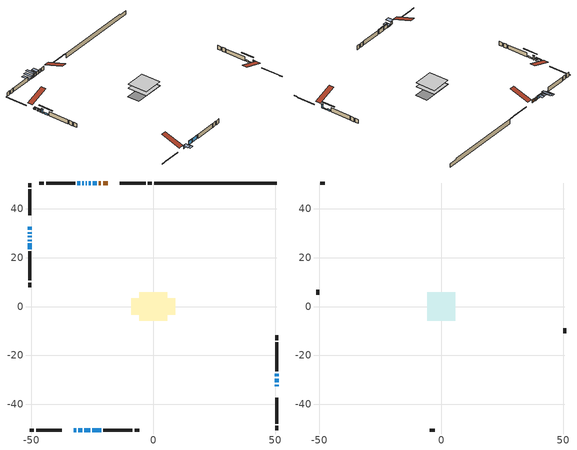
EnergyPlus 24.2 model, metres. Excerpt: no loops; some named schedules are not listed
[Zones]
conditioned space
 floor outside (Floor1 construction): -0.58,-0.58 -0.58,0.58 0.58,0.58 0.58,-0.58 z0.61
 floor adiabatic (AdiabaticFloorConstruction): -5.83,-5.83 -5.83,5.83 5.83,5.83 5.83,-5.83 z0.61
 floor foundation (Slab1 construction): -9.09,-3.48 -9.09,3.48 9.09,3.48 9.09,-3.48 z-2.06
 wall outside (RimJoist1 construction): -0.59,50.63 -2.23,50.63 / -50.63,-50.63 -48.99,-50.63 / -50.63,50.63 -50.63,48.99 / 50.63,-50.63 50.63,-48.99 z0.61:0.91
 wall outside (RimJoist2 construction): -3.16,50.63 -13.75,50.63 / -48.06,-50.63 -37.47,-50.63 / -50.63,48.06 -50.63,37.47 / 50.63,-48.06 50.63,-37.47 z0.61:0.91
 wall outside (AdiabaticWallConstruction 1): -18.6,50.63 -20.52,50.63 / -21.45,50.63 -22.27,50.63 z0.61:2.64
 wall outside (AdiabaticWallConstruction): -32.62,-50.63 -31.65,-50.63 z0.61:2.21; -23.2,50.63 -24.72,50.63 / -25.65,50.63 -26.41,50.63 z0.61:2.42; 50.63,-32.62 50.63,-32.03 / -50.63,27.39 -50.63,26.81 / -28.2,-50.63 -25.88,-50.63 / -24.96,-50.63 -21.35,-50.63 z0.61:2.92; 50.63,-31.1 50.63,-29.6 / -50.63,30.47 -50.63,29.86 / -50.63,28.93 -50.63,28.32 z0.61:0.92; -50.63,32.62 -50.63,31.4 z0.61:1.17; 50.63,-28.68 50.63,-27.48 / -50.63,25.88 -50.63,23.49 z0.61:1.5; -30.73,-50.63 -29.12,-50.63 / -29.98,50.63 -31.11,50.63 z0.61:0.86; -27.34,50.63 -27.59,50.63 z0.61:2.59; -28.52,50.63 -29.06,50.63 z0.61:1.47
 wall outside (Wall1 construction): -32.03,50.63 -43.89,50.63 / -20.42,-50.63 -8.56,-50.63 / -50.63,22.56 -50.63,10.7 / 50.63,-26.55 50.63,-14.69 z0.61:3.05
 wall outside (Wall2 construction): -44.82,50.63 -46.75,50.63 / -7.63,-50.63 -5.7,-50.63 / -50.63,9.77 -50.63,7.84 / 50.63,-13.76 50.63,-11.83 z0.61:3.05
 wall foundation (FoundationWall1 construction): 0.34,50.63,-2.06 0.34,50.63,0.61 45.6,50.63,0.61 45.6,50.63,-0.02 50.63,50.63,-0.02 50.63,50.63,-2.06
 window (WindowConstruction 10): -32.62,-50.63 -31.65,-50.63 z0.61:2.21
 window (WindowConstruction 2): -23.2,50.63 -24.72,50.63 z0.61:2.41
 window (WindowConstruction 3): -25.65,50.63 -26.41,50.63 z0.61:2.41
 window (WindowConstruction 4): 50.63,-32.62 50.63,-32.03 z0.61:2.92
 window (WindowConstruction 5): 50.63,-31.1 50.63,-29.6 z0.61:0.91
 window (WindowConstruction 6): -50.63,32.62 -50.63,31.4 z0.61:1.17
 window (WindowConstruction 7): -50.63,30.47 -50.63,29.86 z0.61:0.91
 window (WindowConstruction 8): -50.63,28.93 -50.63,28.32 z0.61:0.91
 window (WindowConstruction 9): -50.63,27.39 -50.63,26.81 z0.61:2.92
 window (WindowConstruction 15): 50.63,-28.67 50.63,-27.48 z0.61:1.5
 window (WindowConstruction 16): -50.63,25.88 -50.63,23.49 z0.61:1.5
 window (WindowConstruction 11): -30.73,-50.63 -29.12,-50.63 z0.61:0.86
 window (WindowConstruction 12): -27.34,50.63 -27.59,50.63 z0.61:2.59
 window (WindowConstruction 13): -28.52,50.63 -29.06,50.63 z0.61:1.47
 window (WindowConstruction 14): -29.98,50.63 -31.11,50.63 z0.61:0.86
 window (WindowConstruction): -28.2,-50.63 -25.88,-50.63 z0.61:2.92
 window (WindowConstruction 1): -24.96,-50.63 -21.35,-50.63 z0.61:2.92
 door (Door): -18.6,50.63 -20.52,50.63 z0.61:2.64
 door (Door 1): -21.45,50.63 -22.27,50.63 z0.61:2.64
 ceiling adiabatic (AdiabaticFloorConstruction): 5.83,-5.83 5.83,5.83 -5.83,5.83 -5.83,-5.83 z0.61
attic - vented
 floor to conditioned space (Floor2 construction Reversed): -5.83,-5.83 -5.83,5.83 5.83,5.83 5.83,-5.83 z3.05
 wall outside (Wall3 construction): -47.68,50.63 -49.7,50.63 / -4.77,-50.63 -2.75,-50.63 / -50.63,6.91 -50.63,4.89 / 50.63,-10.9 50.63,-8.88 z0.61:3.05
 roof outside (Roof1 construction): -17.68,50.63,3.05 -17.68,39.28,6.83 -14.68,39.28,6.83 -14.68,50.63,3.05; -33.55,-50.63,3.05 -33.55,-39.28,6.83 -36.54,-39.28,6.83 -36.54,-50.63,3.05; -50.63,33.55,3.05 -39.28,33.55,6.83 -39.28,36.54,6.83 -50.63,36.54,3.05; 50.63,-33.55,3.05 39.28,-33.55,6.83 39.28,-36.54,6.83 50.63,-36.54,3.05
shading: -31.04,-50.63 -33.23,-50.63 -33.23,-53.68 -31.04,-53.68 z2.82; -24.9,50.63 -23.02,50.63 -23.02,53.68 -24.9,53.68 z2.59; -26.59,50.63 -25.47,50.63 -25.47,53.68 -26.59,53.68 z2.59; 50.63,-31.85 50.63,-32.8 51.04,-32.8 51.04,-31.85 z3.1; 50.63,-29.42 50.63,-31.28 51.04,-31.28 51.04,-29.42 z1.09; -50.63,31.22 -50.63,32.8 -51.04,32.8 -51.04,31.22 z1.35; -50.63,28.34 -50.63,31.99 -51.04,31.99 -51.04,28.34 z2.44; -50.63,27.41 -50.63,29.84 -51.04,29.84 -51.04,27.41 z1.83; -50.63,26.63 -50.63,27.57 -51.04,27.57 -51.04,26.63 z3.1; 50.63,-24.28 50.63,-31.87 51.04,-31.87 51.04,-24.28 z4.7; -50.63,20.29 -50.63,29.08 -51.04,29.08 -51.04,20.29 z4.7; -28.83,-50.63 -31.02,-50.63 -31.02,-53.68 -28.83,-53.68 z1.16; -28.08,50.63 -26.85,50.63 -26.85,55.2 -28.08,55.2 z3.08; -29.55,50.63 -28.03,50.63 -28.03,55.2 -29.55,55.2 z1.96; -31.28,50.63 -29.81,50.63 -29.81,55.2 -31.28,55.2 z1.04; -25.71,-50.63 -28.38,-50.63 -28.38,-51.04 -25.71,-51.04 z3.1; -21.17,-50.63 -25.14,-50.63 -25.14,-51.04 -21.17,-51.04 z3.1
[Building]
Building 1: Terrain=Suburbs
[Site:Location]
Calgary Intl AP_AB: Latitude {deg}=51.11; Longitude {deg}=-114.02; Time Zone {hr}=-7; Elevation {m}=1084; Keep Site Location Information=Yes
[Site:GroundTemperature:Shallow]
0.326196, -1.55603, -1.70677, -0.813554, 2.7722, 6.34125, 9.43543, 11.3955, 11.562, 9.96783, 6.95256, 3.49299
[Site:WaterMainsTemperature]
Calculation Method=Schedule; Temperature Schedule=mains temperature schedule
[Material] Roughness=Rough; Thermal Absorptance=0.9
Name | Thickness {m} | Conductivity {W/m-K} | Density {kg/m3} | Specific Heat {J/kg-K} | Solar Absorptance | Visible Absorptance
asphalt or fiberglass shingles | 0.00635 | 0.162714 | 1121.4 | 1465.45 | 0.4 | 0.4
ceiling loosefill ins | 0.169333 | 0.0480833 | 16.02 | 1046.75 | 0.7 | 0.7
ceiling stud and cavity | 0.1397 | 0.150259 | 65.682 | 1177.47 | 0.7 | 0.7
concrete 4.0 in. | 0.1016 | 1.803125 | 2242.8 | 837.4 | 0.7 | 0.7
concrete 8.0 in. | 0.2032 | 1.803125 | 2242.8 | 837.4 | 0.7 | 0.7
door material | 0.04445 | 0.0639163 | 512.64 | 1214.23 | 0.7 | 0.7
door material 1 | 0.04445 | 0.053851 | 512.64 | 1214.23 | 0.7 | 0.7
exterior vertical ins | 0.0483764 | 0.029427 | 32.04 | 1214.23 | 0.7 | 0.7
floor covering | 0.0127 | 0.0433444 | 54.468 | 1339.84 | 0.6 | 0.6
floor rigid ins | 0.103632 | 0.029427 | 32.04 | 1214.23 | 0.7 | 0.7
floor rigid ins 1; wall rigid ins 1 | 0.512978 | 0.029427 | 32.04 | 1214.23 | 0.7 | 0.7
floor stud and cavity | 0.1397 | 0.0830588 | 92.3553 | 1139.71 | 0.7 | 0.7
floor stud and cavity 1 | 0.1397 | 1.75129 | 37.0049 | 1207.88 | 0.7 | 0.7
furniture material conditioned space 1 | 0.1524 | 0.115458 | 640.8 | 1214.23 | 0.6 | 0.6
gypsum board | 0.0127 | 0.160291 | 801 | 837.4 | 0.6 | 0.6
gypsum board 1 | 0.0127 | 0.160291 | 801 | 837.4 | 0.7 | 0.7
osb sheathing 0.5 in. | 0.0127 | 0.115458 | 512.64 | 1214.23 | 0.7 | 0.7
osb sheathing 0.75 in. | 0.01905 | 0.115458 | 512.64 | 1214.23 | 0.7 | 0.7
osb sheathing 2.0 in. | 0.0508 | 0.115458 | 512.64 | 1214.23 | 0.7 | 0.7
rim joist rigid ins; wall rigid ins | 0.051816 | 0.029427 | 32.04 | 1214.23 | 0.7 | 0.7
rim joist stud and cavity | 0.0508 | 0.0548918 | 125.044 | 1163.47 | 0.6 | 0.6
rim joist stud and cavity 1 | 0.0508 | 0.0514646 | 125.044 | 1163.47 | 0.6 | 0.6
wall stud and cavity | 0.1397 | 0.236836 | 139.0536 | 1170.24 | 0.7 | 0.7
wall stud and cavity 1 | 0.1397 | 0.238258 | 139.0536 | 1170.24 | 0.7 | 0.7
wall stud and cavity 2 | 0.0889 | 6.1454 | 50.32683 | 1063.81 | 0.6 | 0.6
wall stud and cavity 3 | 0.0889 | 0.380278 | 52.3479 | 1209.89 | 0.7 | 0.7
wall stud and cavity 4 | 0.0889 | 0.391764 | 83.0341 | 1211.67 | 0.7 | 0.7
wood siding | 0.0254 | 0.102417 | 544.68 | 1172.36 | 0.4 | 0.4
wood siding 1 | 0.00254 | 0.102417 | 544.68 | 1172.36 | 0.4 | 0.4
wood siding 2; wood siding 3; wood siding 4 | 0.0254 | 0.102417 | 544.68 | 1172.36 | 0.7 | 0.7
[WindowMaterial:SimpleGlazingSystem]
Name | U-Factor {W/m2-K} | Solar Heat Gain Coefficient
WindowMaterial | 1.65741 | 0.6
WindowMaterial 1 | 1.669332 | 0.59
WindowMaterial 10 | 2.72544 | 0.5
WindowMaterial 11 | 2.00206 | 0.43
WindowMaterial 12 | 1.85216 | 0.5
WindowMaterial 13 | 2.01796 | 0.41
WindowMaterial 14 | 2.77825 | 0.54
WindowMaterial 2 | 2.77597 | 0.65
WindowMaterial 3 | 2.78222 | 0.58
WindowMaterial 4 | 1.93506 | 0.46
WindowMaterial 5 | 2.736796 | 0.54
WindowMaterial 6 | 2.76689 | 0.48
WindowMaterial 7 | 2.790737 | 0.26
WindowMaterial 8 | 2.77825 | 0.55
WindowMaterial 9 | 2.76008 | 0.61
[Construction]
AdiabaticFloorConstruction: floor stud and cavity 1, floor rigid ins 1, osb sheathing 0.75 in., floor covering
AdiabaticWallConstruction: wood siding 3, wall rigid ins 1, wall stud and cavity 3, gypsum board
AdiabaticWallConstruction 1: wood siding 4, wall rigid ins 1, wall stud and cavity 3, gypsum board
Door: door material
Door 1: door material 1
Floor1 construction: floor stud and cavity, floor rigid ins, osb sheathing 0.75 in., floor covering
Floor2 construction Reversed: gypsum board, ceiling stud and cavity, ceiling loosefill ins
FoundationWall1 construction: concrete 8.0 in., gypsum board 1
furniture construction conditioned space 1: furniture material conditioned space 1
PartitionWallConstruction: gypsum board, wall stud and cavity 4, gypsum board
RimJoist1 construction: wood siding 2, rim joist rigid ins, osb sheathing 2.0 in., rim joist stud and cavity
RimJoist2 construction: wood siding 2, rim joist rigid ins, osb sheathing 2.0 in., rim joist stud and cavity 1
Roof1 construction: asphalt or fiberglass shingles
Slab1 construction: concrete 4.0 in.
Wall1 construction: wood siding, wall rigid ins, osb sheathing 0.5 in., wall stud and cavity, gypsum board
Wall2 construction: wood siding, wall rigid ins, osb sheathing 0.5 in., wall stud and cavity 1, gypsum board
Wall3 construction: wood siding 1, wall stud and cavity 2
WindowConstruction: WindowMaterial
WindowConstruction 1: WindowMaterial 1
WindowConstruction 10: WindowMaterial 9
WindowConstruction 11: WindowMaterial 10
WindowConstruction 12: WindowMaterial 11
WindowConstruction 13: WindowMaterial 12
WindowConstruction 14: WindowMaterial 13
WindowConstruction 15; WindowConstruction 16: WindowMaterial 14
WindowConstruction 2: WindowMaterial 2
WindowConstruction 3: WindowMaterial 3
WindowConstruction 4: WindowMaterial 4
WindowConstruction 5: WindowMaterial 5
WindowConstruction 6: WindowMaterial 6
WindowConstruction 7; WindowConstruction 8: WindowMaterial 7
WindowConstruction 9: WindowMaterial 8
[Zone] Multiplier=1; Part of Total Floor Area=Yes
Name | Volume {m3}
attic - vented | 83.5168
conditioned space | 800.8
[Space]
Name | Zone | Volume {m3}
attic - vented 1 | attic - vented | 83.5168
conditioned space 1 | conditioned space | 800.8
[ZoneInfiltration:EffectiveLeakageArea]
infil attic - vented 1: Zone or Space=attic - vented 1; Schedule=Always On Discrete; Effective Air Leakage Area {cm2}=4660.11; Stack Coefficient=0.000432773; Wind Coefficient=1.40556e-05
[ZoneMixing]
whole house fan mix: Zone or Space=attic - vented; Schedule=Always On Continuous; Design Flow Rate Calculation Method=Flow/Zone; Design Flow Rate {m3/s}=0; Source Zone or Space=conditioned space
[SurfaceProperty:ExposedFoundationPerimeter]
Slab1: Exposed Perimeter Calculation Method=TotalExposedPerimeter; Total Exposed Perimeter {m}=50.293
[InternalMass] Zone or ZoneList=conditioned space; Space or SpaceList=conditioned space 1
Name | Construction | Surface Area {m2}
furniture mass conditioned space 1 | furniture construction conditioned space 1 | 105.552
partition wall mass | PartitionWallConstruction | 263.88
[Lights]
interior lighting: Zone or ZoneList or Space or SpaceList=conditioned space 1; Schedule=interior lighting schedule; Design Level Calculation Method=LightingLevel; Lighting Level {W}=343.2; Return Air Fraction=0; Fraction Radiant=0.6; Fraction Visible=0.2; Fraction Replaceable=1
[People]
occupants: Zone or ZoneList or Space or SpaceList=conditioned space 1; Number of People Schedule=occupants schedule; Number of People Calculation Method=People; Number of People=3; Fraction Radiant=0.314171; Sensible Heat Fraction=0.56303; Activity Level Schedule=occupants activity schedule; Carbon Dioxide Generation Rate {m3/s-W}=0; Enable ASHRAE 55 Comfort Warnings=No; Mean Radiant Temperature Calculation Type=EnclosureAveraged
[ElectricEquipment] Zone or ZoneList or Space or SpaceList=conditioned space 1; Design Level Calculation Method=EquipmentLevel
Name | Schedule | Design Level {W} | Fraction Latent | Fraction Radiant | Fraction Lost
clothes dryer | clothes dryer schedule | 140.772 | 0.015 | 0.081 | 0.85
clothes washer | clothes washer schedule | 32.1985 | 0.03 | 0.162 | 0.7
cooking range | cooking range schedule | 215.147 | 0.08 | 0.432 | 0.2
dishwasher | dishwasher schedule | 66.8632 | 0.3 | 0.18 | 0.4
fridge | fridge schedule | 72.9452 | 0 | 0.6 | 0
mech vent bath fan 0 | mech vent bath fan 0 schedule | 50.2 | 0 | 0 | 1
mech vent bath fan 1 | mech vent bath fan 1 schedule | 50.2 | 0 | 0 | 1
mech vent bath fan 2 | mech vent bath fan 2 schedule | 50.2 | 0 | 0 | 1
mech vent house fan | mech vent house fan schedule | 0 | 0 | 0 | 1
mech vent house fan cfis | mech vent house fan cfis schedule | 0 | 0 | 0 | 0
mech vent range fan 0 | mech vent range fan 0 schedule | 57 | 0 | 0 | 1
misc plug loads | misc plug loads schedule | 494.7 | 0.045 | 0.513 | 0.1
whole house fan | Always On Discrete | 0 | 0 | 0 | 1
[OtherEquipment] Zone or ZoneList or Space or SpaceList=conditioned space 1; Design Level Calculation Method=EquipmentLevel
Name | Fuel Type | Schedule | Design Level {W} | Fraction Latent | Fraction Radiant | Fraction Lost
clothes dryer 1 | Electricity | clothes dryer schedule | 0 | 0.015 | 0.081 | 0.85
cooking range 1 | Electricity | cooking range schedule | 0 | 0.08 | 0.432 | 0.2
general water use latent | None | general water use schedule | 62.594 | 1 | 0 | 0
general water use sensible | None | general water use schedule | -61.6891 | 0 | 0.6 | 0
mech vent house fan latent load | None | Always On Discrete | 0 | 1 | 0 | 0
mech vent house fan sensible load | None | Always On Discrete | 0 | 0 | 0 | 0
water heater energy adjustment1 | NaturalGas | Always On Discrete | 0.01 | 0 | 0 | 1
[ZoneInfiltration:DesignFlowRate] Zone or ZoneList or Space or SpaceList=conditioned space 1; Schedule=Always On Discrete; Design Flow Rate Calculation Method=Flow/Zone; Design Flow Rate {m3/s}=0
infil flow; natural vent flow; whole house fan flow
[Foundation:Kiva]
Foundation Kiva 1: Initial Indoor Air Temperature {C}=18; Wall Height Above Grade {m}=0.609996; Wall Depth Below Slab {m}=0.2032; Custom Block Material Name 1=exterior vertical ins; Custom Block Depth 1 {m}=2.66999; Custom Block X Position 1 {m}=0.2159; Custom Block Z Position 1 {m}=0
[Foundation:Kiva:Settings]
Soil Conductivity {W/m-K}=0.849921; Soil Density {kg/m3}=1842.3; Soil Specific Heat {J/kg-K}=418.7; Ground Solar Absorptivity=0.9; Ground Thermal Absorptivity=0.9; Ground Surface Roughness {m}=0.03; Far-Field Width {m}=40; Deep-Ground Boundary Condition=ZeroFlux; Deep-Ground Depth {m}=40; Minimum Cell Dimension {m}=0.2; Maximum Cell Growth Coefficient=3; Simulation Timestep=Timestep
[Exterior:Lights]
exterior lighting: Schedule=exterior lighting schedule; Design Level {W}=75.6
[Schedule:Constant]
Name | Hourly Value
Always On Continuous; mech vent house fan schedule; mech vent house fan cfis schedule; Always On Discrete | 1
occupants activity schedule | 117.228
fridge schedule | 0
[Schedule:Week:Daily]
interior lighting schedule Week Rule - Jan1-Jan27: interior lighting schedule day, interior lighting schedule day, interior lighting schedule day, interior lighting schedule day, interior lighting schedule day, interior lighting schedule day, interior lighting schedule day, interior lighting schedule default day, interior lighting schedule default day, interior lighting schedule default day, interior lighting schedule default day, interior lighting schedule default day
interior lighting schedule Week Rule - Jan28-Feb3: interior lighting schedule day, interior lighting schedule day, interior lighting schedule day, interior lighting schedule day, interior lighting schedule day 1, interior lighting schedule day 1, interior lighting schedule day 1, interior lighting schedule default day, interior lighting schedule default day, interior lighting schedule default day, interior lighting schedule default day, interior lighting schedule default day
interior lighting schedule Week Rule - Feb4-Feb24: interior lighting schedule day 1, interior lighting schedule day 1, interior lighting schedule day 1, interior lighting schedule day 1, interior lighting schedule day 1, interior lighting schedule day 1, interior lighting schedule day 1, interior lighting schedule default day, interior lighting schedule default day, interior lighting schedule default day, interior lighting schedule default day, interior lighting schedule default day
interior lighting schedule Week Rule - Feb25-Mar3: interior lighting schedule day 1, interior lighting schedule day 1, interior lighting schedule day 1, interior lighting schedule day 1, interior lighting schedule day 2, interior lighting schedule day 2, interior lighting schedule day 2, interior lighting schedule default day, interior lighting schedule default day, interior lighting schedule default day, interior lighting schedule default day, interior lighting schedule default day
interior lighting schedule Week Rule - Mar4-Mar31: interior lighting schedule day 2, interior lighting schedule day 2, interior lighting schedule day 2, interior lighting schedule day 2, interior lighting schedule day 2, interior lighting schedule day 2, interior lighting schedule day 2, interior lighting schedule default day, interior lighting schedule default day, interior lighting schedule default day, interior lighting schedule default day, interior lighting schedule default day
interior lighting schedule Week Rule - Apr1-Apr28: interior lighting schedule day 3, interior lighting schedule day 3, interior lighting schedule day 3, interior lighting schedule day 3, interior lighting schedule day 3, interior lighting schedule day 3, interior lighting schedule day 3, interior lighting schedule default day, interior lighting schedule default day, interior lighting schedule default day, interior lighting schedule default day, interior lighting schedule default day
interior lighting schedule Week Rule - Apr29-May5: interior lighting schedule day 3, interior lighting schedule day 3, interior lighting schedule day 4, interior lighting schedule day 4, interior lighting schedule day 4, interior lighting schedule day 4, interior lighting schedule day 4, interior lighting schedule default day, interior lighting schedule default day, interior lighting schedule default day, interior lighting schedule default day, interior lighting schedule default day
interior lighting schedule Week Rule - May6-May26: interior lighting schedule day 4, interior lighting schedule day 4, interior lighting schedule day 4, interior lighting schedule day 4, interior lighting schedule day 4, interior lighting schedule day 4, interior lighting schedule day 4, interior lighting schedule default day, interior lighting schedule default day, interior lighting schedule default day, interior lighting schedule default day, interior lighting schedule default day
interior lighting schedule Week Rule - May27-Jun2: interior lighting schedule day 4, interior lighting schedule day 4, interior lighting schedule day 4, interior lighting schedule day 4, interior lighting schedule day 4, interior lighting schedule day 5, interior lighting schedule day 5, interior lighting schedule default day, interior lighting schedule default day, interior lighting schedule default day, interior lighting schedule default day, interior lighting schedule default day
interior lighting schedule Week Rule - Jun3-Jun30: interior lighting schedule day 5, interior lighting schedule day 5, interior lighting schedule day 5, interior lighting schedule day 5, interior lighting schedule day 5, interior lighting schedule day 5, interior lighting schedule day 5, interior lighting schedule default day, interior lighting schedule default day, interior lighting schedule default day, interior lighting schedule default day, interior lighting schedule default day
interior lighting schedule Week Rule - Jul1-Jul28: interior lighting schedule day 6, interior lighting schedule day 6, interior lighting schedule day 6, interior lighting schedule day 6, interior lighting schedule day 6, interior lighting schedule day 6, interior lighting schedule day 6, interior lighting schedule default day, interior lighting schedule default day, interior lighting schedule default day, interior lighting schedule default day, interior lighting schedule default day
interior lighting schedule Week Rule - Jul29-Aug4: interior lighting schedule day 6, interior lighting schedule day 6, interior lighting schedule day 6, interior lighting schedule day 7, interior lighting schedule day 7, interior lighting schedule day 7, interior lighting schedule day 7, interior lighting schedule default day, interior lighting schedule default day, interior lighting schedule default day, interior lighting schedule default day, interior lighting schedule default day
interior lighting schedule Week Rule - Aug5-Aug25: interior lighting schedule day 7, interior lighting schedule day 7, interior lighting schedule day 7, interior lighting schedule day 7, interior lighting schedule day 7, interior lighting schedule day 7, interior lighting schedule day 7, interior lighting schedule default day, interior lighting schedule default day, interior lighting schedule default day, interior lighting schedule default day, interior lighting schedule default day
interior lighting schedule Week Rule - Aug26-Sep1: interior lighting schedule day 7, interior lighting schedule day 7, interior lighting schedule day 7, interior lighting schedule day 7, interior lighting schedule day 7, interior lighting schedule day 7, interior lighting schedule day 8, interior lighting schedule default day, interior lighting schedule default day, interior lighting schedule default day, interior lighting schedule default day, interior lighting schedule default day
interior lighting schedule Week Rule - Sep2-Sep29: interior lighting schedule day 8, interior lighting schedule day 8, interior lighting schedule day 8, interior lighting schedule day 8, interior lighting schedule day 8, interior lighting schedule day 8, interior lighting schedule day 8, interior lighting schedule default day, interior lighting schedule default day, interior lighting schedule default day, interior lighting schedule default day, interior lighting schedule default day
interior lighting schedule Week Rule - Sep30-Oct6: interior lighting schedule day 8, interior lighting schedule day 9, interior lighting schedule day 9, interior lighting schedule day 9, interior lighting schedule day 9, interior lighting schedule day 9, interior lighting schedule day 9, interior lighting schedule default day, interior lighting schedule default day, interior lighting schedule default day, interior lighting schedule default day, interior lighting schedule default day
interior lighting schedule Week Rule - Oct7-Oct27: interior lighting schedule day 9, interior lighting schedule day 9, interior lighting schedule day 9, interior lighting schedule day 9, interior lighting schedule day 9, interior lighting schedule day 9, interior lighting schedule day 9, interior lighting schedule default day, interior lighting schedule default day, interior lighting schedule default day, interior lighting schedule default day, interior lighting schedule default day
interior lighting schedule Week Rule - Oct28-Nov3: interior lighting schedule day 9, interior lighting schedule day 9, interior lighting schedule day 9, interior lighting schedule day 9, interior lighting schedule day 10, interior lighting schedule day 10, interior lighting schedule day 10, interior lighting schedule default day, interior lighting schedule default day, interior lighting schedule default day, interior lighting schedule default day, interior lighting schedule default day
interior lighting schedule Week Rule - Nov4-Nov24: interior lighting schedule day 10, interior lighting schedule day 10, interior lighting schedule day 10, interior lighting schedule day 10, interior lighting schedule day 10, interior lighting schedule day 10, interior lighting schedule day 10, interior lighting schedule default day, interior lighting schedule default day, interior lighting schedule default day, interior lighting schedule default day, interior lighting schedule default day
interior lighting schedule Week Rule - Nov25-Dec1: interior lighting schedule day 10, interior lighting schedule day 10, interior lighting schedule day 10, interior lighting schedule day 10, interior lighting schedule day 10, interior lighting schedule day 10, interior lighting schedule day 11, interior lighting schedule default day, interior lighting schedule default day, interior lighting schedule default day, interior lighting schedule default day, interior lighting schedule default day
interior lighting schedule Week Rule - Dec2-Dec31: interior lighting schedule day 11, interior lighting schedule day 11, interior lighting schedule day 11, interior lighting schedule day 11, interior lighting schedule day 11, interior lighting schedule day 11, interior lighting schedule day 11, interior lighting schedule default day, interior lighting schedule default day, interior lighting schedule default day, interior lighting schedule default day, interior lighting schedule default day
occupants schedule Week Rule - Jan1-Dec31: occupants schedule day, occupants schedule day, occupants schedule day, occupants schedule day, occupants schedule day, occupants schedule day, occupants schedule day, occupants schedule default day, occupants schedule default day, occupants schedule default day, occupants schedule default day, occupants schedule default day
clothes dryer schedule Week Rule - Jan1-Dec31: clothes dryer schedule day, clothes dryer schedule day, clothes dryer schedule day, clothes dryer schedule day, clothes dryer schedule day, clothes dryer schedule day, clothes dryer schedule day, clothes dryer schedule default day, clothes dryer schedule default day, clothes dryer schedule default day, clothes dryer schedule default day, clothes dryer schedule default day
clothes washer schedule Week Rule - Jan1-Dec31: clothes washer schedule day, clothes washer schedule day, clothes washer schedule day, clothes washer schedule day, clothes washer schedule day, clothes washer schedule day, clothes washer schedule day, clothes washer schedule default day, clothes washer schedule default day, clothes washer schedule default day, clothes washer schedule default day, clothes washer schedule default day
cooking range schedule Week Rule - Jan1-Dec31: cooking range schedule day, cooking range schedule day, cooking range schedule day, cooking range schedule day, cooking range schedule day, cooking range schedule day, cooking range schedule day, cooking range schedule default day, cooking range schedule default day, cooking range schedule default day, cooking range schedule default day, cooking range schedule default day
dishwasher schedule Week Rule - Jan1-Dec31: dishwasher schedule day, dishwasher schedule day, dishwasher schedule day, dishwasher schedule day, dishwasher schedule day, dishwasher schedule day, dishwasher schedule day, dishwasher schedule default day, dishwasher schedule default day, dishwasher schedule default day, dishwasher schedule default day, dishwasher schedule default day
mech vent bath fan 0 schedule Week Rule - Jan1-Dec31: mech vent bath fan 0 schedule day, mech vent bath fan 0 schedule day, mech vent bath fan 0 schedule day, mech vent bath fan 0 schedule day, mech vent bath fan 0 schedule day, mech vent bath fan 0 schedule day, mech vent bath fan 0 schedule day, mech vent bath fan 0 schedule default day, mech vent bath fan 0 schedule default day, mech vent bath fan 0 schedule default day, mech vent bath fan 0 schedule default day, mech vent bath fan 0 schedule default day
mech vent bath fan 1 schedule Week Rule - Jan1-Dec31: mech vent bath fan 1 schedule day, mech vent bath fan 1 schedule day, mech vent bath fan 1 schedule day, mech vent bath fan 1 schedule day, mech vent bath fan 1 schedule day, mech vent bath fan 1 schedule day, mech vent bath fan 1 schedule day, mech vent bath fan 1 schedule default day, mech vent bath fan 1 schedule default day, mech vent bath fan 1 schedule default day, mech vent bath fan 1 schedule default day, mech vent bath fan 1 schedule default day
mech vent bath fan 2 schedule Week Rule - Jan1-Dec31: mech vent bath fan 2 schedule day, mech vent bath fan 2 schedule day, mech vent bath fan 2 schedule day, mech vent bath fan 2 schedule day, mech vent bath fan 2 schedule day, mech vent bath fan 2 schedule day, mech vent bath fan 2 schedule day, mech vent bath fan 2 schedule default day, mech vent bath fan 2 schedule default day, mech vent bath fan 2 schedule default day, mech vent bath fan 2 schedule default day, mech vent bath fan 2 schedule default day
mech vent range fan 0 schedule Week Rule - Jan1-Dec31: mech vent range fan 0 schedule day, mech vent range fan 0 schedule day, mech vent range fan 0 schedule day, mech vent range fan 0 schedule day, mech vent range fan 0 schedule day, mech vent range fan 0 schedule day, mech vent range fan 0 schedule day, mech vent range fan 0 schedule default day, mech vent range fan 0 schedule default day, mech vent range fan 0 schedule default day, mech vent range fan 0 schedule default day, mech vent range fan 0 schedule default day
misc plug loads schedule Week Rule - Jan1-Dec31: misc plug loads schedule day, misc plug loads schedule day, misc plug loads schedule day, misc plug loads schedule day, misc plug loads schedule day, misc plug loads schedule day, misc plug loads schedule day, misc plug loads schedule default day, misc plug loads schedule default day, misc plug loads schedule default day, misc plug loads schedule default day, misc plug loads schedule default day
general water use schedule Week Rule - Jan1-Dec31: general water use schedule day, general water use schedule day, general water use schedule day, general water use schedule day, general water use schedule day, general water use schedule day, general water use schedule day, general water use schedule default day, general water use schedule default day, general water use schedule default day, general water use schedule default day, general water use schedule default day
exterior lighting schedule Week Rule - Jan1-Jan27: exterior lighting schedule day, exterior lighting schedule day, exterior lighting schedule day, exterior lighting schedule day, exterior lighting schedule day, exterior lighting schedule day, exterior lighting schedule day, exterior lighting schedule default day, exterior lighting schedule default day, exterior lighting schedule default day, exterior lighting schedule default day, exterior lighting schedule default day
exterior lighting schedule Week Rule - Jan28-Feb3: exterior lighting schedule day, exterior lighting schedule day, exterior lighting schedule day, exterior lighting schedule day, exterior lighting schedule day 1, exterior lighting schedule day 1, exterior lighting schedule day 1, exterior lighting schedule default day, exterior lighting schedule default day, exterior lighting schedule default day, exterior lighting schedule default day, exterior lighting schedule default day
exterior lighting schedule Week Rule - Feb4-Feb24: exterior lighting schedule day 1, exterior lighting schedule day 1, exterior lighting schedule day 1, exterior lighting schedule day 1, exterior lighting schedule day 1, exterior lighting schedule day 1, exterior lighting schedule day 1, exterior lighting schedule default day, exterior lighting schedule default day, exterior lighting schedule default day, exterior lighting schedule default day, exterior lighting schedule default day
exterior lighting schedule Week Rule - Feb25-Mar3: exterior lighting schedule day 1, exterior lighting schedule day 1, exterior lighting schedule day 1, exterior lighting schedule day 1, exterior lighting schedule day 2, exterior lighting schedule day 2, exterior lighting schedule day 2, exterior lighting schedule default day, exterior lighting schedule default day, exterior lighting schedule default day, exterior lighting schedule default day, exterior lighting schedule default day
exterior lighting schedule Week Rule - Mar4-Mar31: exterior lighting schedule day 2, exterior lighting schedule day 2, exterior lighting schedule day 2, exterior lighting schedule day 2, exterior lighting schedule day 2, exterior lighting schedule day 2, exterior lighting schedule day 2, exterior lighting schedule default day, exterior lighting schedule default day, exterior lighting schedule default day, exterior lighting schedule default day, exterior lighting schedule default day
exterior lighting schedule Week Rule - Apr1-Apr28: exterior lighting schedule day 3, exterior lighting schedule day 3, exterior lighting schedule day 3, exterior lighting schedule day 3, exterior lighting schedule day 3, exterior lighting schedule day 3, exterior lighting schedule day 3, exterior lighting schedule default day, exterior lighting schedule default day, exterior lighting schedule default day, exterior lighting schedule default day, exterior lighting schedule default day
exterior lighting schedule Week Rule - Apr29-May5: exterior lighting schedule day 3, exterior lighting schedule day 3, exterior lighting schedule day 4, exterior lighting schedule day 4, exterior lighting schedule day 4, exterior lighting schedule day 4, exterior lighting schedule day 4, exterior lighting schedule default day, exterior lighting schedule default day, exterior lighting schedule default day, exterior lighting schedule default day, exterior lighting schedule default day
exterior lighting schedule Week Rule - May6-May26: exterior lighting schedule day 4, exterior lighting schedule day 4, exterior lighting schedule day 4, exterior lighting schedule day 4, exterior lighting schedule day 4, exterior lighting schedule day 4, exterior lighting schedule day 4, exterior lighting schedule default day, exterior lighting schedule default day, exterior lighting schedule default day, exterior lighting schedule default day, exterior lighting schedule default day
exterior lighting schedule Week Rule - May27-Jun2: exterior lighting schedule day 4, exterior lighting schedule day 4, exterior lighting schedule day 4, exterior lighting schedule day 4, exterior lighting schedule day 4, exterior lighting schedule day 5, exterior lighting schedule day 5, exterior lighting schedule default day, exterior lighting schedule default day, exterior lighting schedule default day, exterior lighting schedule default day, exterior lighting schedule default day
[Schedule:Year]
interior lighting schedule: interior lighting schedule Week Rule - Jan1-Jan27, 1, 1, 1, 27, interior lighting schedule Week Rule - Jan28-Feb3, 1, 28, 2, 3, interior lighting schedule Week Rule - Feb4-Feb24, 2, 4, 2, 24, interior lighting schedule Week Rule - Feb25-Mar3, 2, 25, 3, 3, interior lighting schedule Week Rule - Mar4-Mar31, 3, 4, 3, 31, interior lighting schedule Week Rule - Apr1-Apr28, 4, 1, 4, 28, interior lighting schedule Week Rule - Apr29-May5, 4, 29, 5, 5, interior lighting schedule Week Rule - May6-May26, 5, 6, 5, 26, interior lighting schedule Week Rule - May27-Jun2, 5, 27, 6, 2, interior lighting schedule Week Rule - Jun3-Jun30, 6, 3, 6, 30, interior lighting schedule Week Rule - Jul1-Jul28, 7, 1, 7, 28, interior lighting schedule Week Rule - Jul29-Aug4, 7, 29, 8, 4, interior lighting schedule Week Rule - Aug5-Aug25, 8, 5, 8, 25, interior lighting schedule Week Rule - Aug26-Sep1, 8, 26, 9, 1, interior lighting schedule Week Rule - Sep2-Sep29, 9, 2, 9, 29, interior lighting schedule Week Rule - Sep30-Oct6, 9, 30, 10, 6, interior lighting schedule Week Rule - Oct7-Oct27, 10, 7, 10, 27, interior lighting schedule Week Rule - Oct28-Nov3, 10, 28, 11, 3, interior lighting schedule Week Rule - Nov4-Nov24, 11, 4, 11, 24, interior lighting schedule Week Rule - Nov25-Dec1, 11, 25, 12, 1, interior lighting schedule Week Rule - Dec2-Dec31, 12, 2, 12, 31
occupants schedule: occupants schedule Week Rule - Jan1-Dec31, 1, 1, 12, 31
clothes dryer schedule: clothes dryer schedule Week Rule - Jan1-Dec31, 1, 1, 12, 31
clothes washer schedule: clothes washer schedule Week Rule - Jan1-Dec31, 1, 1, 12, 31
cooking range schedule: cooking range schedule Week Rule - Jan1-Dec31, 1, 1, 12, 31
dishwasher schedule: dishwasher schedule Week Rule - Jan1-Dec31, 1, 1, 12, 31
mech vent bath fan 0 schedule: mech vent bath fan 0 schedule Week Rule - Jan1-Dec31, 1, 1, 12, 31
mech vent bath fan 1 schedule: mech vent bath fan 1 schedule Week Rule - Jan1-Dec31, 1, 1, 12, 31
mech vent bath fan 2 schedule: mech vent bath fan 2 schedule Week Rule - Jan1-Dec31, 1, 1, 12, 31
mech vent range fan 0 schedule: mech vent range fan 0 schedule Week Rule - Jan1-Dec31, 1, 1, 12, 31
misc plug loads schedule: misc plug loads schedule Week Rule - Jan1-Dec31, 1, 1, 12, 31
general water use schedule: general water use schedule Week Rule - Jan1-Dec31, 1, 1, 12, 31
exterior lighting schedule: exterior lighting schedule Week Rule - Jan1-Jan27, 1, 1, 1, 27, exterior lighting schedule Week Rule - Jan28-Feb3, 1, 28, 2, 3, exterior lighting schedule Week Rule - Feb4-Feb24, 2, 4, 2, 24, exterior lighting schedule Week Rule - Feb25-Mar3, 2, 25, 3, 3, exterior lighting schedule Week Rule - Mar4-Mar31, 3, 4, 3, 31, exterior lighting schedule Week Rule - Apr1-Apr28, 4, 1, 4, 28, exterior lighting schedule Week Rule - Apr29-May5, 4, 29, 5, 5, exterior lighting schedule Week Rule - May6-May26, 5, 6, 5, 26, exterior lighting schedule Week Rule - May27-Jun2, 5, 27, 6, 2, exterior lighting schedule Week Rule - Jun3-Jun30, 6, 3, 6, 30, exterior lighting schedule Week Rule - Jul1-Jul28, 7, 1, 7, 28, exterior lighting schedule Week Rule - Jul29-Aug4, 7, 29, 8, 4, exterior lighting schedule Week Rule - Aug5-Aug25, 8, 5, 8, 25, exterior lighting schedule Week Rule - Aug26-Sep1, 8, 26, 9, 1, exterior lighting schedule Week Rule - Sep2-Sep29, 9, 2, 9, 29, exterior lighting schedule Week Rule - Sep30-Oct6, 9, 30, 10, 6, exterior lighting schedule Week Rule - Oct7-Oct27, 10, 7, 10, 27, exterior lighting schedule Week Rule - Oct28-Nov3, 10, 28, 11, 3, exterior lighting schedule Week Rule - Nov4-Nov24, 11, 4, 11, 24, exterior lighting schedule Week Rule - Nov25-Dec1, 11, 25, 12, 1, exterior lighting schedule Week Rule - Dec2-Dec31, 12, 2, 12, 31
[Schedule:Compact]
mains temperature schedule: Through: 01/01, For: AllDays, Until: 24:00, 5.30611, Through: 01/02, For: AllDays, Until: 24:00, 5.24556, Through: 01/03, For: AllDays, Until: 24:00, 5.18611, Through: 01/04, For: AllDays, Until: 24:00, 5.12778, Through: 01/05, For: AllDays, Until: 24:00, 5.07, Through: 01/06, For: AllDays, Until: 24:00, 5.01278, Through: 01/07, For: AllDays, Until: 24:00, 4.95722, Through: 01/08, For: AllDays, Until: 24:00, 4.90222, Through: 01/09, For: AllDays, Until: 24:00, 4.84778, Through: 01/10, For: AllDays, Until: 24:00, 4.795, Through: 01/11, For: AllDays, Until: 24:00, 4.74278, Through: 01/12, For: AllDays, Until: 24:00, 4.69167, Through: 01/13, For: AllDays, Until: 24:00, 4.64111, Through: 01/14, For: AllDays, Until: 24:00, 4.59222, Through: 01/15, For: AllDays, Until: 24:00, 4.54389, Through: 01/16, For: AllDays, Until: 24:00, 4.49722, Through: 01/17, For: AllDays, Until: 24:00, 4.45111, Through: 01/18, For: AllDays, Until: 24:00, 4.40611, Through: 01/19, For: AllDays, Until: 24:00, 4.36222, Through: 01/20, For: AllDays, Until: 24:00, 4.32, Through: 01/21, For: AllDays, Until: 24:00, 4.27833, Through: 01/22, For: AllDays, Until: 24:00, 4.23778, Through: 01/23, For: AllDays, Until: 24:00, 4.19833, Through: 01/24, For: AllDays, Until: 24:00, 4.16056, Through: 01/25, For: AllDays, Until: 24:00, 4.12333, Through: 01/26, For: AllDays, Until: 24:00, 4.08778, Through: 01/27, For: AllDays, Until: 24:00, 4.05278, Through: 01/28, For: AllDays, Until: 24:00, 4.01944, Through: 01/29, For: AllDays, Until: 24:00, 3.98722, Through: 01/30, For: AllDays, Until: 24:00, 3.95611, Through: 01/31, For: AllDays, Until: 24:00, 3.92667, Through: 02/01, For: AllDays, Until: 24:00, 3.89778, Through: 02/02, For: AllDays, Until: 24:00, 3.87056, Through: 02/03, For: AllDays, Until: 24:00, 3.84444, Through: 02/04, For: AllDays, Until: 24:00, 3.82, Through: 02/05, For: AllDays, Until: 24:00, 3.79611, Through: 02/06, For: AllDays, Until: 24:00, 3.77389, Through: 02/07, For: AllDays, Until: 24:00, 3.75333, Through: 02/08, For: AllDays, Until: 24:00, 3.73333, Through: 02/09, For: AllDays, Until: 24:00, 3.715, Through: 02/10, For: AllDays, Until: 24:00, 3.69778, Through: 02/11, For: AllDays, Until: 24:00, 3.68222, Through: 02/12, For: AllDays, Until: 24:00, 3.66778, Through: 02/13, For: AllDays, Until: 24:00, 3.65444, Through: 02/14, For: AllDays, Until: 24:00, 3.64278, Through: 02/15, For: AllDays, Until: 24:00, 3.63222, Through: 02/16, For: AllDays, Until: 24:00, 3.62278, Through: 02/17, For: AllDays, Until: 24:00, 3.615, Through: 02/18, For: AllDays, Until: 24:00, 3.60833, Through: 02/19, For: AllDays, Until: 24:00, 3.60333, Through: 02/20, For: AllDays, Until: 24:00, 3.59944, Through: 02/21, For: AllDays, Until: 24:00, 3.59667, Through: 02/22, For: AllDays, Until: 24:00, 3.59556, Through: 02/23, For: AllDays, Until: 24:00, 3.59556, Through: 02/24, For: AllDays, Until: 24:00, 3.59722, Through: 02/25, For: AllDays, Until: 24:00, 3.6, Through: 02/26, For: AllDays, Until: 24:00, 3.60389, Through: 02/27, For: AllDays, Until: 24:00, 3.60944, Through: 02/28, For: AllDays, Until: 24:00, 3.61611, Through: 03/01, For: AllDays, Until: 24:00, 3.62444, Through: 03/02, For: AllDays, Until: 24:00, 3.63333, Through: 03/03, For: AllDays, Until: 24:00, 3.64444, Through: 03/04, For: AllDays, Until: 24:00, 3.65611, Through: 03/05, For: AllDays, Until: 24:00, 3.67, Through: 03/06, For: AllDays, Until: 24:00, 3.68444, Through: 03/07, For: AllDays, Until: 24:00, 3.70056, Through: 03/08, For: AllDays, Until: 24:00, 3.71778, Through: 03/09, For: AllDays, Until: 24:00, 3.73611, Through: 03/10, For: AllDays, Until: 24:00, 3.75611, Through: 03/11, For: AllDays, Until: 24:00, 3.77722, Through: 03/12, For: AllDays, Until: 24:00, 3.79944, Through: 03/13, For: AllDays, Until: 24:00, 3.82333, Through: 03/14, For: AllDays, Until: 24:00, 3.84833, Through: 03/15, For: AllDays, Until: 24:00, 3.87444, Through: 03/16, For: AllDays, Until: 24:00, 3.90222, Through: 03/17, For: AllDays, Until: 24:00, 3.93056, Through: 03/18, For: AllDays, Until: 24:00, 3.96056, Through: 03/19, For: AllDays, Until: 24:00, 3.99167, Through: 03/20, For: AllDays, Until: 24:00, 4.02444, Through: 03/21, For: AllDays, Until: 24:00, 4.05778, Through: 03/22, For: AllDays, Until: 24:00, 4.09278, Through: 03/23, For: AllDays, Until: 24:00, 4.12833, Through: 03/24, For: AllDays, Until: 24:00, 4.16556, Through: 03/25, For: AllDays, Until: 24:00, 4.20389, Through: 03/26, For: AllDays, Until: 24:00, 4.24333, Through: 03/27, For: AllDays, Until: 24:00, 4.28389, Through: 03/28, For: AllDays, Until: 24:00, 4.32611, Through: 03/29, For: AllDays, Until: 24:00, 4.36889, Through: 03/30, For: AllDays, Until: 24:00, 4.41278, Through: 03/31, For: AllDays, Until: 24:00, 4.45778, Through: 04/01, For: AllDays, Until: 24:00, 4.50389, Through: 04/02, For: AllDays, Until: 24:00, 4.55111, Through: 04/03, For: AllDays, Until: 24:00, 4.59944, Through: 04/04, For: AllDays, Until: 24:00, 4.64833, Through: 04/05, For: AllDays, Until: 24:00, 4.69889, Through: 04/06, For: AllDays, Until: 24:00, 4.75, Through: 04/07, For: AllDays, Until: 24:00, 4.80222, Through: 04/08, For: AllDays, Until: 24:00, 4.85556, Through: 04/09, For: AllDays, Until: 24:00, 4.91, Through: 04/10, For: AllDays, Until: 24:00, 4.965, Through: 04/11, For: AllDays, Until: 24:00, 5.02111, Through: 04/12, For: AllDays, Until: 24:00, 5.07833, Through: 04/13, For: AllDays, Until: 24:00, 5.13611, Through: 04/14, For: AllDays, Until: 24:00, 5.195, Through: 04/15, For: AllDays, Until: 24:00, 5.25444, Through: 04/16, For: AllDays, Until: 24:00, 5.315, Through: 04/17, For: AllDays, Until: 24:00, 5.37611, Through: 04/18, For: AllDays, Until: 24:00, 5.43833, Through: 04/19, For: AllDays, Until: 24:00, 5.50111, Through: 04/20, For: AllDays, Until: 24:00, 5.565, Through: 04/21, For: AllDays, Until: 24:00, 5.62944, Through: 04/22, For: AllDays, Until: 24:00, 5.69444, Through: 04/23, For: AllDays, Until: 24:00, 5.76, Through: 04/24, For: AllDays, Until: 24:00, 5.82667, Through: 04/25, For: AllDays, Until: 24:00, 5.89389, Through: 04/26, For: AllDays, Until: 24:00, 5.96167, Through: 04/27, For: AllDays, Until: 24:00, 6.03056, Through: 04/28, For: AllDays, Until: 24:00, 6.09944, Through: 04/29, For: AllDays, Until: 24:00, 6.16944, Through: 04/30, For: AllDays, Until: 24:00, 6.23944, Through: 05/01, For: AllDays, Until: 24:00, 6.31056, Through: 05/02, For: AllDays, Until: 24:00, 6.38167, Through: 05/03, For: AllDays, Until: 24:00, 6.45333, Through: 05/04, For: AllDays, Until: 24:00, 6.52611, Through: 05/05, For: AllDays, Until: 24:00, 6.59889, Through: 05/06, For: AllDays, Until: 24:00, 6.67167, Through: 05/07, For: AllDays, Until: 24:00, 6.74556, Through: 05/08, For: AllDays, Until: 24:00, 6.81944, Through: 05/09, For: AllDays, Until: 24:00, 6.89389, Through: 05/10, For: AllDays, Until: 24:00, 6.96889, Through: 05/11, For: AllDays, Until: 24:00, 7.04389, Through: 05/12, For: AllDays, Until: 24:00, 7.11944, Through: 05/13, For: AllDays, Until: 24:00, 7.195, Through: 05/14, For: AllDays, Until: 24:00, 7.27111, Through: 05/15, For: AllDays, Until: 24:00, 7.34722, Through: 05/16, For: AllDays, Until: 24:00, 7.42389, Through: 05/17, For: AllDays, Until: 24:00, 7.50056, Through: 05/18, For: AllDays, Until: 24:00, 7.57722, Through: 05/19, For: AllDays, Until: 24:00, 7.65444, Through: 05/20, For: AllDays, Until: 24:00, 7.73167, Through: 05/21, For: AllDays, Until: 24:00, 7.80889, Through: 05/22, For: AllDays, Until: 24:00, 7.88611, Through: 05/23, For: AllDays, Until: 24:00, 7.96333, Through: 05/24, For: AllDays, Until: 24:00, 8.04111, Through: 05/25, For: AllDays, Until: 24:00, 8.11833, Through: 05/26, For: AllDays, Until: 24:00, 8.19611, Through: 05/27, For: AllDays, Until: 24:00, 8.27333, Through: 05/28, For: AllDays, Until: 24:00, 8.35056, Through: 05/29, For: AllDays, Until: 24:00, 8.42778, Through: 05/30, For: AllDays, Until: 24:00, 8.505, Through: 05/31, For: AllDays, Until: 24:00, 8.58222, Through: 06/01, For: AllDays, Until: 24:00, 8.65889, Through: 06/02, For: AllDays, Until: 24:00, 8.73556, Through: 06/03, For: AllDays, Until: 24:00, 8.81222, Through: 06/04, For: AllDays, Until: 24:00, 8.88889, Through: 06/05, For: AllDays, Until: 24:00, 8.965, Through: 06/06, For: AllDays, Until: 24:00, 9.04056, Through: 06/07, For: AllDays, Until: 24:00, 9.11611, Through: 06/08, For: AllDays, Until: 24:00, 9.19167, Through: 06/09, For: AllDays, Until: 24:00, 9.26667, Through: 06/10, For: AllDays, Until: 24:00, 9.34111, Through: 06/11, For: AllDays, Until: 24:00, 9.41556, Through: 06/12, For: AllDays, Until: 24:00, 9.48889, Through: 06/13, For: AllDays, Until: 24:00, 9.56278, Through: 06/14, For: AllDays, Until: 24:00, 9.63556, Through: 06/15, For: AllDays, Until: 24:00, 9.70833, Through: 06/16, For: AllDays, Until: 24:00, 9.78, Through: 06/17, For: AllDays, Until: 24:00, 9.85167, Through: 06/18, For: AllDays, Until: 24:00, 9.92278, Through: 06/19, For: AllDays, Until: 24:00, 9.99333, Through: 06/20, For: AllDays, Until: 24:00, 10.0633, Through: 06/21, For: AllDays, Until: 24:00, 10.1328, Through: 06/22, For: AllDays, Until: 24:00, 10.2011, Through: 06/23, For: AllDays, Until: 24:00, 10.2694, Through: 06/24, For: AllDays, Until: 24:00, 10.3367, Through: 06/25, For: AllDays, Until: 24:00, 10.4039, Through: 06/26, For: AllDays, Until: 24:00, 10.47, Through: 06/27, For: AllDays, Until: 24:00, 10.5356, Through: 06/28, For: AllDays, Until: 24:00, 10.6, Through: 06/29, For: AllDays, Until: 24:00, 10.6639, Through: 06/30, For: AllDays, Until: 24:00, 10.7272, Through: 07/01, For: AllDays, Until: 24:00, 10.7894, Through: 07/02, For: AllDays, Until: 24:00, 10.8511, Through: 07/03, For: AllDays, Until: 24:00, 10.9122, Through: 07/04, For: AllDays, Until: 24:00, 10.9722, Through: 07/05, For: AllDays, Until: 24:00, 11.0311, Through: 07/06, For: AllDays, Until: 24:00, 11.0894, Through: 07/07, For: AllDays, Until: 24:00, 11.1467, Through: 07/08, For: AllDays, Until: 24:00, 11.2033, Through: 07/09, For: AllDays, Until: 24:00, 11.2589, Through: 07/10, For: AllDays, Until: 24:00, 11.3133, Through: 07/11, For: AllDays, Until: 24:00, 11.3672, Through: 07/12, For: AllDays, Until: 24:00, 11.42, Through: 07/13, For: AllDays, Until: 24:00, 11.4717, Through: 07/14, For: AllDays, Until: 24:00, 11.5222, Through: 07/15, For: AllDays, Until: 24:00, 11.5717, Through: 07/16, For: AllDays, Until: 24:00, 11.6206, Through: 07/17, For: AllDays, Until: 24:00, 11.6683, Through: 07/18, For: AllDays, Until: 24:00, 11.715, Through: 07/19, For: AllDays, Until: 24:00, 11.76, Through: 07/20, For: AllDays, Until: 24:00, 11.8044, Through: 07/21, For: AllDays, Until: 24:00, 11.8478, Through: 07/22, For: AllDays, Until: 24:00, 11.89, Through: 07/23, For: AllDays, Until: 24:00, 11.9311, Through: 07/24, For: AllDays, Until: 24:00, 11.9711, Through: 07/25, For: AllDays, Until: 24:00, 12.01, Through: 07/26, For: AllDays, Until: 24:00, 12.0478, Through: 07/27, For: AllDays, Until: 24:00, 12.0839, Through: 07/28, For: AllDays, Until: 24:00, 12.1194, Through: 07/29, For: AllDays, Until: 24:00, 12.1533, Through: 07/30, For: AllDays, Until: 24:00, 12.1861, Through: 07/31, For: AllDays, Until: 24:00, 12.2178, Through: 08/01, For: AllDays, Until: 24:00, 12.2483, Through: 08/02, For: AllDays, Until: 24:00, 12.2778, Through: 08/03, For: AllDays, Until: 24:00, 12.3056, Through: 08/04, For: AllDays, Until: 24:00, 12.3322, Through: 08/05, For: AllDays, Until: 24:00, 12.3578, Through: 08/06, For: AllDays, Until: 24:00, 12.3822, Through: 08/07, For: AllDays, Until: 24:00, 12.405, Through: 08/08, For: AllDays, Until: 24:00, 12.4267, Through: 08/09, For: AllDays, Until: 24:00, 12.4472, Through: 08/10, For: AllDays, Until: 24:00, 12.4661, Through: 08/11, For: AllDays, Until: 24:00, 12.4839, Through: 08/12, For: AllDays, Until: 24:00, 12.5006, Through: 08/13, For: AllDays, Until: 24:00, 12.5156, Through: 08/14, For: AllDays, Until: 24:00, 12.5294, Through: 08/15, For: AllDays, Until: 24:00, 12.5422, Through: 08/16, For: AllDays, Until: 24:00, 12.5533, Through: 08/17, For: AllDays, Until: 24:00, 12.5633, Through: 08/18, For: AllDays, Until: 24:00, 12.5722, Through: 08/19, For: AllDays, Until: 24:00, 12.5794, Through: 08/20, For: AllDays, Until: 24:00, 12.585, Through: 08/21, For: AllDays, Until: 24:00, 12.59, Through: 08/22, For: AllDays, Until: 24:00, 12.5933, Through: 08/23, For: AllDays, Until: 24:00, 12.595, Through: 08/24, For: AllDays, Until: 24:00, 12.5961, Through: 08/25, For: AllDays, Until: 24:00, 12.595, Through: 08/26, For: AllDays, Until: 24:00, 12.5933, Through: 08/27, For: AllDays, Until: 24:00, 12.59, Through: 08/28, For: AllDays, Until: 24:00, 12.585, Through: 08/29, For: AllDays, Until: 24:00, 12.5789, Through: 08/30, For: AllDays, Until: 24:00, 12.5717, Through: 08/31, For: AllDays, Until: 24:00, 12.5633, Through: 09/01, For: AllDays, Until: 24:00, 12.5533, Through: 09/02, For: AllDays, Until: 24:00, 12.5417, Through: 09/03, For: AllDays, Until: 24:00, 12.5289, Through: 09/04, For: AllDays, Until: 24:00, 12.515, Through: 09/05, For: AllDays, Until: 24:00, 12.5, Through: 09/06, For: AllDays, Until: 24:00, 12.4833, Through: 09/07, For: AllDays, Until: 24:00, 12.4656, Through: 09/08, For: AllDays, Until: 24:00, 12.4467, Through: 09/09, For: AllDays, Until: 24:00, 12.4261, Through: 09/10, For: AllDays, Until: 24:00, 12.4044, Through: 09/11, For: AllDays, Until: 24:00, 12.3811, Through: 09/12, For: AllDays, Until: 24:00, 12.3572, Through: 09/13, For: AllDays, Until: 24:00, 12.3317, Through: 09/14, For: AllDays, Until: 24:00, 12.3044, Through: 09/15, For: AllDays, Until: 24:00, 12.2767, Through: 09/16, For: AllDays, Until: 24:00, 12.2472, Through: 09/17, For: AllDays, Until: 24:00, 12.2167, Through: 09/18, For: AllDays, Until: 24:00, 12.185, Through: 09/19, For: AllDays, Until: 24:00, 12.1522, Through: 09/20, For: AllDays, Until: 24:00, 12.1183, Through: 09/21, For: AllDays, Until: 24:00, 12.0828, Through: 09/22, For: AllDays, Until: 24:00, 12.0461, Through: 09/23, For: AllDays, Until: 24:00, 12.0089, Through: 09/24, For: AllDays, Until: 24:00, 11.97, Through: 09/25, For: AllDays, Until: 24:00, 11.93, Through: 09/26, For: AllDays, Until: 24:00, 11.8889, Through: 09/27, For: AllDays, Until: 24:00, 11.8467, Through: 09/28, For: AllDays, Until: 24:00, 11.8033, Through: 09/29, For: AllDays, Until: 24:00, 11.7589, Through: 09/30, For: AllDays, Until: 24:00, 11.7133, Through: 10/01, For: AllDays, Until: 24:00, 11.6667, Through: 10/02, For: AllDays, Until: 24:00, 11.6189, Through: 10/03, For: AllDays, Until: 24:00, 11.5706, Through: 10/04, For: AllDays, Until: 24:00, 11.5206, Through: 10/05, For: AllDays, Until: 24:00, 11.47, Through: 10/06, For: AllDays, Until: 24:00, 11.4183, Through: 10/07, For: AllDays, Until: 24:00, 11.3656, Through: 10/08, For: AllDays, Until: 24:00, 11.3117, Through: 10/09, For: AllDays, Until: 24:00, 11.2572, Through: 10/10, For: AllDays, Until: 24:00, 11.2017, Through: 10/11, For: AllDays, Until: 24:00, 11.145, Through: 10/12, For: AllDays, Until: 24:00, 11.0878, Through: 10/13, For: AllDays, Until: 24:00, 11.0294, Through: 10/14, For: AllDays, Until: 24:00, 10.97, Through: 10/15, For: AllDays, Until: 24:00, 10.91, Through: 10/16, For: AllDays, Until: 24:00, 10.8494, Through: 10/17, For: AllDays, Until: 24:00, 10.7878, Through: 10/18, For: AllDays, Until: 24:00, 10.725, Through: 10/19, For: AllDays, Until: 24:00, 10.6617, Through: 10/20, For: AllDays, Until: 24:00, 10.5978, Through: 10/21, For: AllDays, Until: 24:00, 10.5333, Through: 10/22, For: AllDays, Until: 24:00, 10.4678, Through: 10/23, For: AllDays, Until: 24:00, 10.4017, Through: 10/24, For: AllDays, Until: 24:00, 10.3344, Through: 10/25, For: AllDays, Until: 24:00, 10.2672, Through: 10/26, For: AllDays, Until: 24:00, 10.1989, Through: 10/27, For: AllDays, Until: 24:00, 10.1306, Through: 10/28, For: AllDays, Until: 24:00, 10.0611, Through: 10/29, For: AllDays, Until: 24:00, 9.99111, Through: 10/30, For: AllDays, Until: 24:00, 9.92056, Through: 10/31, For: AllDays, Until: 24:00, 9.84944, Through: 11/01, For: AllDays, Until: 24:00, 9.77778, Through: 11/02, For: AllDays, Until: 24:00, 9.70556, Through: 11/03, For: AllDays, Until: 24:00, 9.63333, Through: 11/04, For: AllDays, Until: 24:00, 9.56, Through: 11/05, For: AllDays, Until: 24:00, 9.48667, Through: 11/06, For: AllDays, Until: 24:00, 9.41278, Through: 11/07, For: AllDays, Until: 24:00, 9.33889, Through: 11/08, For: AllDays, Until: 24:00, 9.26389, Through: 11/09, For: AllDays, Until: 24:00, 9.18889, Through: 11/10, For: AllDays, Until: 24:00, 9.11389, Through: 11/11, For: AllDays, Until: 24:00, 9.03833, Through: 11/12, For: AllDays, Until: 24:00, 8.96222, Through: 11/13, For: AllDays, Until: 24:00, 8.88611, Through: 11/14, For: AllDays, Until: 24:00, 8.81, Through: 11/15, For: AllDays, Until: 24:00, 8.73333, Through: 11/16, For: AllDays, Until: 24:00, 8.65667, Through: 11/17, For: AllDays, Until: 24:00, 8.57944, Through: 11/18, For: AllDays, Until: 24:00, 8.50278, Through: 11/19, For: AllDays, Until: 24:00, 8.42556, Through: 11/20, For: AllDays, Until: 24:00, 8.34833, Through: 11/21, For: AllDays, Until: 24:00, 8.27056, Through: 11/22, For: AllDays, Until: 24:00, 8.19333, Through: 11/23, For: AllDays, Until: 24:00, 8.11611, Through: 11/24, For: AllDays, Until: 24:00, 8.03833, Through: 11/25, For: AllDays, Until: 24:00, 7.96111, Through: 11/26, For: AllDays, Until: 24:00, 7.88389, Through: 11/27, For: AllDays, Until: 24:00, 7.80611, Through: 11/28, For: AllDays, Until: 24:00, 7.72889, Through: 11/29, For: AllDays, Until: 24:00, 7.65222, Through: 11/30, For: AllDays, Until: 24:00, 7.575, Through: 12/01, For: AllDays, Until: 24:00, 7.49833, Through: 12/02, For: AllDays, Until: 24:00, 7.42167, Through: 12/03, For: AllDays, Until: 24:00, 7.345, Through: 12/04, For: AllDays, Until: 24:00, 7.26889, Through: 12/05, For: AllDays, Until: 24:00, 7.19278, Through: 12/06, For: AllDays, Until: 24:00, 7.11722, Through: 12/07, For: AllDays, Until: 24:00, 7.04167, Through: 12/08, For: AllDays, Until: 24:00, 6.96667, Through: 12/09, For: AllDays, Until: 24:00, 6.89167, Through: 12/10, For: AllDays, Until: 24:00, 6.81722, Through: 12/11, For: AllDays, Until: 24:00, 6.74333, Through: 12/12, For: AllDays, Until: 24:00, 6.66944, Through: 12/13, For: AllDays, Until: 24:00, 6.59611, Through: 12/14, For: AllDays, Until: 24:00, 6.52333, Through: 12/15, For: AllDays, Until: 24:00, 6.45111, Through: 12/16, For: AllDays, Until: 24:00, 6.37944, Through: 12/17, For: AllDays, Until: 24:00, 6.30778, Through: 12/18, For: AllDays, Until: 24:00, 6.23722, Through: 12/19, For: AllDays, Until: 24:00, 6.16667, Through: 12/20, For: AllDays, Until: 24:00, 6.09722, Through: 12/21, For: AllDays, Until: 24:00, 6.02833, Through: 12/22, For: AllDays, Until: 24:00, 5.95944, Through: 12/23, For: AllDays, Until: 24:00, 5.89167, Through: 12/24, For: AllDays, Until: 24:00, 5.82444, Through: 12/25, For: AllDays, Until: 24:00, 5.75833, Through: 12/26, For: AllDays, Until: 24:00, 5.69222, Through: 12/27, For: AllDays, Until: 24:00, 5.62722, Through: 12/28, For: AllDays, Until: 24:00, 5.56278, Through: 12/29, For: AllDays, Until: 24:00, 5.49889, Through: 12/30, For: AllDays, Until: 24:00, 5.43611, Through: 12/31, For: AllDays, Until: 24:00, 5.37444
